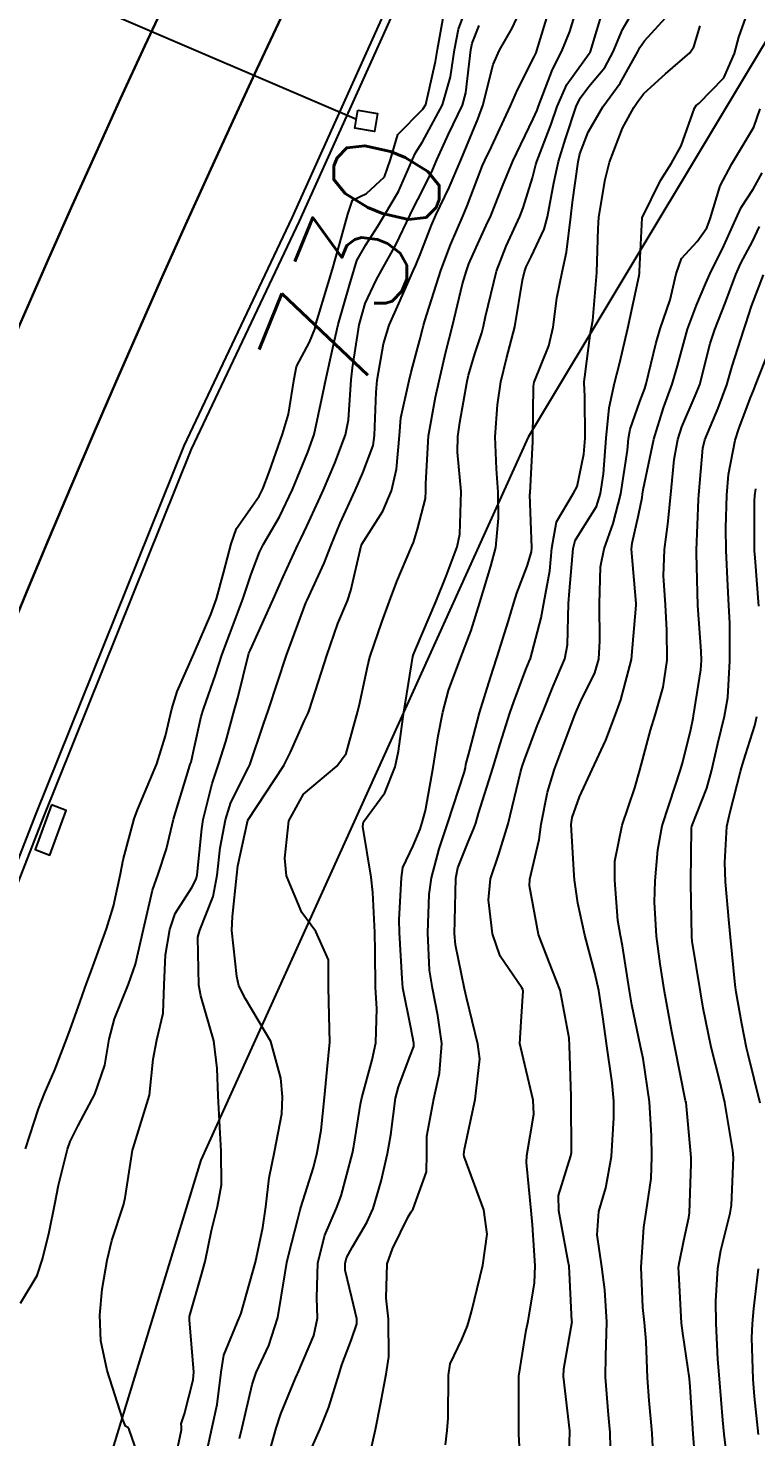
# Model space of a CAD drawing. Header units: metres. Extents: x 318500 to 325275, y 7408834 to 7428799.
# Drawn here: x 323594.8 to 323621.2, y 7419810.4 to 7419861.4 of the extents above; entities that cross this region are included whole.
import ezdxf
from ezdxf.enums import TextEntityAlignment as Align

# ---------------------------------------------------------------- set-up
doc = ezdxf.new("R2010")
doc.units = ezdxf.units.M
doc.header["$MEASUREMENT"] = 0
for name, color, linetype in [('Armário', 45, 'Continuous'), ('Canaleta de Drenagem', 151, 'Continuous'), ('Cotas', 45, 'Continuous'), ('Curvas de Nivel 1m', 11, 'Continuous'), ('Curvas de Nivel 5m', 15, 'Continuous'), ('Divisas', 45, 'Continuous'), ('Linha Férrea', 20, 'Continuous'), ('Pórticos', 45, 'Continuous'), ('Vias Primárias', 230, 'Continuous')]:
    doc.layers.add(name, color=color, linetype=linetype)
doc.styles.add('Style-STANDARD', font='STANDARD.shx')

msp = doc.modelspace()

# ---------------------------------------------------------------- linework, layer by layer
at = {"layer": 'Armário'}
msp.add_lwpolyline([(323595.69, 7419833.299), (323595.098, 7419831.68), (323595.638, 7419831.483), (323596.23, 7419833.101)], close=True, dxfattribs=at)
at = {"layer": 'Canaleta de Drenagem'}
for points in [[(323754.168, 7420043.775), (323722.202, 7420014.23), (323701.903, 7419994.95), (323682.74, 7419975.842), (323673.726, 7419964.952), (323662.221, 7419950.662), (323653.979, 7419941.19), (323649.823, 7419935.667), (323641.557, 7419923.536), (323632.173, 7419908.51), (323625.256, 7419897.131), (323613.688, 7419875.18), (323604.4, 7419854.569), (323600.484, 7419846.309), (323595.116, 7419832.952), (323589.662, 7419818.973)], [(323754.371, 7420043.555), (323722.407, 7420014.011), (323702.113, 7419994.735), (323682.962, 7419975.64), (323673.958, 7419964.762), (323662.451, 7419950.47), (323654.213, 7419941.002), (323650.067, 7419935.492), (323641.808, 7419923.372), (323632.428, 7419908.352), (323625.517, 7419896.984), (323613.958, 7419875.048), (323604.672, 7419854.443), (323600.759, 7419846.189), (323595.395, 7419832.842), (323589.942, 7419818.866)]]:
    msp.add_lwpolyline(points, dxfattribs=at)
at = {"layer": 'Curvas de Nivel 1m', "flags": 128}
for points, elevation in [([(323594.574, 7419815.257), (323595.171, 7419816.257), (323595.368, 7419816.842), (323595.614, 7419817.831), (323595.813, 7419818.838), (323595.942, 7419819.526), (323596.274, 7419820.834), (323596.373, 7419821.113), (323596.659, 7419821.687), (323597.262, 7419822.821), (323597.625, 7419823.877), (323597.781, 7419824.814), (323597.97, 7419825.552), (323598.48, 7419826.804), (323598.737, 7419827.535), (323599.029, 7419828.796), (323599.354, 7419830.209), (323599.561, 7419830.788), (323599.865, 7419831.713), (323600.118, 7419832.78), (323600.663, 7419834.607), (323600.72, 7419834.772), (323600.748, 7419834.854), (323600.837, 7419835.246), (323601.118, 7419836.506), (323601.199, 7419836.767), (323601.635, 7419838.006), (323601.882, 7419838.76), (323602.155, 7419839.499), (323602.623, 7419840.753), (323602.695, 7419840.97), (323602.924, 7419841.658), (323603.227, 7419842.454), (323603.374, 7419842.743), (323603.951, 7419843.739), (323604.428, 7419844.728), (323604.984, 7419846.073), (323605.205, 7419846.717), (323605.529, 7419848.195), (323605.631, 7419848.711), (323605.889, 7419849.856), (323606.083, 7419850.705), (323606.489, 7419852.123), (323606.657, 7419852.696), (323606.756, 7419853.013), (323607.083, 7419853.59), (323607.515, 7419854.265), (323607.766, 7419854.683), (323608.27, 7419855.521), (323608.772, 7419856.674), (323608.881, 7419856.924), (323609.136, 7419857.313), (323609.862, 7419858.659), (323610.151, 7419859.669), (323610.29, 7419860.653), (323610.439, 7419861.403), (323610.896, 7419862.645)], 731), ([(323600, 7419808.777), (323600.399, 7419810.661), (323600.402, 7419810.772), (323600.395, 7419810.888), (323600.517, 7419811.24), (323600.831, 7419812.471), (323600.851, 7419812.767), (323600.693, 7419814.643), (323600.699, 7419814.769), (323601.112, 7419816.238), (323601.258, 7419816.763), (323601.488, 7419817.88), (323601.709, 7419818.759), (323601.848, 7419819.541), (323601.839, 7419820.758), (323601.792, 7419821.625), (323601.73, 7419822.759), (323601.696, 7419823.748), (323601.58, 7419824.761), (323601.104, 7419826.386), (323601.03, 7419826.767), (323600.999, 7419828.516), (323601.064, 7419828.767), (323601.545, 7419829.986), (323601.697, 7419830.761), (323601.804, 7419831.75), (323601.993, 7419832.758), (323602.189, 7419833.384), (323602.829, 7419834.65), (323602.879, 7419834.749), (323603.37, 7419836.224), (323603.551, 7419836.74), (323603.881, 7419837.729), (323604.208, 7419838.73), (323604.909, 7419840.614), (323604.96, 7419840.719), (323605.578, 7419842.062), (323605.823, 7419842.707), (323606.147, 7419843.507), (323606.693, 7419844.694), (323606.976, 7419845.328), (323607.349, 7419846.323), (323607.402, 7419846.686), (323607.452, 7419848.247), (323607.498, 7419848.685), (323607.721, 7419850.002), (323607.931, 7419850.681), (323608.279, 7419851.457), (323608.814, 7419852.673), (323608.893, 7419852.851), (323609.079, 7419853.3), (323609.461, 7419854.298), (323609.624, 7419854.662), (323610.107, 7419855.663), (323610.52, 7419856.649), (323611.145, 7419858.142), (323611.323, 7419858.637), (323611.692, 7419860.113), (323611.928, 7419860.633), (323612.388, 7419861.432), (323612.923, 7419862.623)], 733), ([(323604.598, 7419808.826), (323605.432, 7419810.706), (323605.743, 7419811.481), (323606.115, 7419812.696), (323606.215, 7419813.025), (323606.559, 7419813.934), (323606.751, 7419814.505), (323606.755, 7419814.688), (323606.578, 7419815.448), (323606.339, 7419816.446), (323606.333, 7419816.694), (323606.388, 7419816.898), (323606.599, 7419817.295), (323607.124, 7419818.173), (323607.348, 7419818.683), (323607.638, 7419819.677), (323607.87, 7419820.678), (323607.984, 7419821.349), (323608.162, 7419822.675), (323608.264, 7419823.087), (323608.693, 7419824.207), (323608.817, 7419824.549), (323608.824, 7419824.668), (323608.709, 7419825.244), (323608.427, 7419826.673), (323608.394, 7419827.013), (323608.299, 7419828.675), (323608.296, 7419829.135), (323608.374, 7419830.674), (323608.426, 7419831.032), (323608.797, 7419831.817), (323609.046, 7419832.427), (323609.126, 7419832.665), (323609.247, 7419833.096), (323609.519, 7419834.66), (323609.699, 7419835.805), (323609.872, 7419836.655), (323610.084, 7419837.439), (323610.528, 7419838.645), (323610.9, 7419839.617), (323611.212, 7419840.635), (323611.609, 7419841.951), (323611.79, 7419842.627), (323611.892, 7419843.69), (323611.872, 7419844.626), (323611.822, 7419845.471), (323611.768, 7419846.628), (323611.848, 7419847.787), (323611.969, 7419848.626), (323612.182, 7419849.474), (323612.486, 7419850.618), (323612.76, 7419852.308), (323612.83, 7419852.614), (323612.896, 7419852.79), (323613.078, 7419853.148), (323613.542, 7419854.157), (323613.66, 7419854.604), (323613.891, 7419855.829), (323614.064, 7419856.601), (323614.314, 7419857.422), (323614.706, 7419858.594), (323614.846, 7419858.903), (323615.161, 7419859.322), (323615.747, 7419860.006), (323616.046, 7419860.577), (323616.382, 7419861.383), (323617.063, 7419862.562)], 737), ([(323601.33, 7419809.933), (323601.518, 7419810.76), (323601.701, 7419811.58), (323601.843, 7419812.757), (323601.94, 7419813.365), (323602.51, 7419814.751), (323602.531, 7419814.79), (323602.571, 7419814.896), (323603.085, 7419816.743), (323603.353, 7419817.995), (323603.454, 7419818.737), (323603.579, 7419819.792), (323603.778, 7419820.733), (323604.042, 7419822.107), (323604.06, 7419822.729), (323604.008, 7419823.402), (323603.643, 7419824.736), (323602.723, 7419826.273), (323602.486, 7419826.752), (323602.406, 7419827.08), (323602.222, 7419828.755), (323602.255, 7419829.257), (323602.407, 7419830.754), (323602.449, 7419831.089), (323602.81, 7419832.75), (323604.109, 7419834.731), (323604.353, 7419835.212), (323604.855, 7419836.36), (323604.977, 7419836.599), (323605.026, 7419836.718), (323605.482, 7419838.11), (323605.665, 7419838.708), (323606.07, 7419839.87), (323606.417, 7419840.697), (323606.542, 7419841.069), (323606.917, 7419842.69), (323606.941, 7419842.739), (323607.699, 7419843.943), (323608.013, 7419844.68), (323608.199, 7419845.456), (323608.298, 7419846.677), (323608.356, 7419847.32), (323608.648, 7419848.674), (323608.724, 7419848.973), (323609.042, 7419850.148), (323609.151, 7419850.566), (323609.176, 7419850.668), (323609.223, 7419850.839), (323609.804, 7419852.659), (323610.146, 7419853.592), (323610.604, 7419854.647), (323610.754, 7419854.997), (323611.12, 7419855.952), (323611.309, 7419856.456), (323611.39, 7419856.636), (323611.634, 7419857.131), (323612.327, 7419858.622), (323612.574, 7419859.203), (323613.177, 7419860.393), (323613.253, 7419860.545), (323613.278, 7419860.619), (323613.73, 7419862.084)], 734), ([(323603.585, 7419809.818), (323603.837, 7419810.73), (323604.001, 7419811.245), (323604.537, 7419812.536), (323604.595, 7419812.664), (323604.62, 7419812.719), (323605.193, 7419814.078), (323605.329, 7419814.709), (323605.309, 7419815.441), (323605.346, 7419816.709), (323605.593, 7419817.718), (323606.017, 7419818.699), (323606.183, 7419819.14), (323606.599, 7419820.691), (323606.653, 7419820.945), (323606.893, 7419822.463), (323606.939, 7419822.687), (323607.307, 7419824.067), (323607.449, 7419824.683), (323607.479, 7419825.922), (323607.434, 7419826.683), (323607.426, 7419828.001), (323607.408, 7419828.683), (323607.331, 7419830.125), (323607.28, 7419830.685), (323606.975, 7419832.521), (323607.001, 7419832.688), (323607.769, 7419833.732), (323608.148, 7419834.677), (323608.264, 7419835.25), (323608.46, 7419836.674), (323608.516, 7419837.023), (323608.789, 7419838.671), (323608.81, 7419838.752), (323608.893, 7419838.953), (323609.618, 7419840.659), (323609.997, 7419841.58), (323610.388, 7419842.648), (323610.489, 7419843.105), (323610.531, 7419844.647), (323610.409, 7419846.074), (323610.414, 7419846.649), (323610.494, 7419847.151), (323610.753, 7419848.644), (323610.801, 7419848.865), (323611.035, 7419849.638), (323611.283, 7419850.4), (323611.345, 7419850.636), (323611.416, 7419850.996), (323611.82, 7419852.629), (323612.169, 7419853.538), (323612.668, 7419854.616), (323612.789, 7419854.93), (323613.121, 7419856.015), (323613.243, 7419856.494), (323613.279, 7419856.609), (323613.794, 7419857.953), (323614.019, 7419858.601), (323614.37, 7419859.393), (323615.179, 7419860.517), (323615.212, 7419860.557), (323615.226, 7419860.589), (323615.678, 7419862.108)], 736), ([(323607.258, 7419809.927), (323607.428, 7419810.681), (323607.608, 7419811.594), (323607.824, 7419812.677), (323607.917, 7419813.309), (323607.904, 7419814.677), (323607.823, 7419815.432), (323607.86, 7419816.677), (323608.049, 7419817.225), (323608.616, 7419818.38), (323608.727, 7419818.56), (323608.803, 7419818.667), (323609.286, 7419820.015), (323609.292, 7419820.66), (323609.293, 7419821.297), (323609.542, 7419822.657), (323609.757, 7419823.581), (323609.834, 7419824.653), (323609.694, 7419825.677), (323609.498, 7419826.658), (323609.392, 7419827.315), (323609.325, 7419828.661), (323609.379, 7419830.053), (323609.461, 7419830.66), (323609.737, 7419831.715), (323610.058, 7419832.651), (323610.646, 7419834.461), (323610.688, 7419834.642), (323610.712, 7419834.761), (323610.839, 7419835.244), (323611.13, 7419836.362), (323611.205, 7419836.635), (323611.595, 7419837.914), (323611.83, 7419838.626), (323612.252, 7419839.968), (323612.44, 7419840.617), (323612.558, 7419840.972), (323612.93, 7419841.953), (323613.085, 7419842.462), (323613.095, 7419842.608), (323613.031, 7419844.547), (323613.032, 7419844.609), (323613.13, 7419846.467), (323613.138, 7419846.609), (323613.156, 7419848.47), (323613.186, 7419848.608), (323613.714, 7419849.929), (323613.872, 7419850.602), (323614.004, 7419851.657), (323614.194, 7419852.599), (323614.359, 7419853.319), (323614.515, 7419854.596), (323614.572, 7419855.131), (323614.771, 7419856.594), (323614.841, 7419856.884), (323615.141, 7419857.672), (323615.67, 7419858.582), (323616.3, 7419859.436), (323616.923, 7419860.564), (323617.007, 7419860.739), (323617.186, 7419860.979), (323617.946, 7419861.805)], 738), ([(323598.993, 7419809.29), (323598.509, 7419810.682), (323598.456, 7419810.747), (323598.374, 7419810.802), (323598.28, 7419811.037), (323597.705, 7419812.813), (323597.481, 7419813.892), (323597.438, 7419814.817), (323597.526, 7419815.762), (323597.704, 7419816.813), (323597.882, 7419817.529), (323598.299, 7419818.805), (323598.362, 7419819.066), (323598.633, 7419820.8), (323598.651, 7419820.871), (323599.238, 7419822.791), (323599.382, 7419824.097), (323599.504, 7419824.788), (323599.74, 7419825.759), (323599.771, 7419826.784), (323599.823, 7419827.866), (323599.98, 7419828.782), (323600.173, 7419829.365), (323600.773, 7419830.314), (323600.937, 7419830.61), (323600.971, 7419830.768), (323601.135, 7419832.437), (323601.186, 7419832.766), (323601.513, 7419834.074), (323601.743, 7419834.761), (323602.004, 7419835.597), (323602.319, 7419836.755), (323602.44, 7419837.181), (323602.836, 7419838.751), (323602.848, 7419838.793), (323602.891, 7419838.892), (323603.73, 7419840.738), (323604.091, 7419841.564), (323604.621, 7419842.725), (323604.726, 7419842.941), (323604.95, 7419843.401), (323605.369, 7419844.309), (323605.548, 7419844.711), (323605.957, 7419845.683), (323606.346, 7419846.7), (323606.453, 7419847.244), (323606.55, 7419848.697), (323606.597, 7419849.126), (323606.839, 7419850.693), (323607.058, 7419851.458), (323607.451, 7419852.301), (323607.663, 7419852.684), (323608.172, 7419853.591), (323608.692, 7419854.674), (323608.827, 7419854.949), (323609.113, 7419855.506), (323609.497, 7419856.292), (323609.657, 7419856.662), (323610.081, 7419857.598), (323610.581, 7419858.649), (323610.707, 7419859.096), (323610.888, 7419860.644), (323610.939, 7419860.889), (323611.193, 7419861.526)], 732), ([(323609.974, 7419810.117), (323610.03, 7419810.647), (323610.07, 7419811.093), (323610.081, 7419812.647), (323610.139, 7419813.053), (323610.559, 7419813.938), (323610.766, 7419814.438), (323610.825, 7419814.636), (323610.922, 7419814.983), (323611.324, 7419816.629), (323611.481, 7419817.753), (323611.361, 7419818.629), (323610.649, 7419820.562), (323610.636, 7419820.64), (323610.652, 7419820.829), (323611.046, 7419822.634), (323611.218, 7419824.107), (323611.142, 7419824.633), (323610.725, 7419826.323), (323610.653, 7419826.641), (323610.334, 7419828.235), (323610.3, 7419828.647), (323610.304, 7419829.099), (323610.344, 7419830.647), (323610.416, 7419831.016), (323610.8, 7419831.99), (323611.001, 7419832.443), (323611.068, 7419832.636), (323611.169, 7419832.99), (323611.687, 7419834.627), (323611.955, 7419835.512), (323612.299, 7419836.618), (323612.444, 7419837.039), (323612.884, 7419838.201), (323613.002, 7419838.495), (323613.045, 7419838.608), (323613.436, 7419840.073), (323613.534, 7419840.604), (323613.75, 7419841.779), (323613.828, 7419842.601), (323613.995, 7419843.559), (323614.602, 7419844.594), (323614.736, 7419844.829), (323614.984, 7419846.002), (323615.03, 7419846.589), (323615.013, 7419848.09), (323614.992, 7419848.59), (323614.991, 7419848.62), (323615.023, 7419848.811), (323615.229, 7419850.406), (323615.263, 7419850.587), (323615.308, 7419850.841), (323615.456, 7419852.584), (323615.499, 7419854.178), (323615.53, 7419854.584), (323615.753, 7419855.948), (323615.906, 7419856.578), (323616.378, 7419857.807), (323616.798, 7419858.565), (323616.935, 7419858.781), (323617.158, 7419859.07), (323617.94, 7419859.781), (323618.818, 7419860.544), (323618.964, 7419860.762), (323619.195, 7419861.513)], 739), ([(323614.42, 7419808.662), (323614.471, 7419810.59), (323614.469, 7419810.633), (323614.242, 7419812.593), (323614.257, 7419812.88), (323614.556, 7419814.59), (323614.553, 7419814.607), (323614.445, 7419816.591), (323614.42, 7419816.764), (323614.075, 7419818.595), (323614.069, 7419819.155), (323614.511, 7419820.591), (323614.532, 7419820.71), (323614.526, 7419822.591), (323614.524, 7419822.74), (323614.457, 7419824.592), (323614.445, 7419824.851), (323614.128, 7419826.596), (323613.73, 7419827.61), (323613.343, 7419828.604), (323613.017, 7419830.367), (323613.03, 7419830.608), (323613.359, 7419832.047), (323613.44, 7419832.604), (323613.663, 7419833.76), (323613.923, 7419834.599), (323614.167, 7419835.27), (323614.668, 7419836.592), (323614.725, 7419836.728), (323614.867, 7419837.032), (323615.38, 7419838.086), (323615.526, 7419838.58), (323615.564, 7419839.247), (323615.547, 7419840.58), (323615.59, 7419841.921), (323615.715, 7419842.578), (323616.04, 7419843.488), (323616.326, 7419844.57), (323616.565, 7419846.145), (323616.604, 7419846.566), (323616.655, 7419846.905), (323617.01, 7419847.912), (323617.191, 7419848.384), (323617.246, 7419848.557), (323617.591, 7419850.002), (323617.752, 7419850.549), (323618.108, 7419851.592), (323618.328, 7419852.541), (323618.522, 7419853.095), (323619.088, 7419853.704), (323619.434, 7419854.196), (323619.556, 7419854.533), (323619.917, 7419855.729), (323620.348, 7419856.522), (323621.143, 7419857.852), (323621.37, 7419858.507)], 741), ([(323615.947, 7419810.011), (323615.94, 7419810.569), (323615.877, 7419811.212), (323615.764, 7419812.572), (323615.783, 7419813.34), (323615.81, 7419814.571), (323615.748, 7419815.739), (323615.639, 7419816.574), (323615.461, 7419817.724), (323615.524, 7419818.576), (323615.779, 7419819.427), (323615.99, 7419820.57), (323616.063, 7419821.968), (323616.068, 7419822.569), (323616.013, 7419823.237), (323615.821, 7419824.573), (323615.67, 7419825.621), (323615.521, 7419826.578), (323615.38, 7419827.224), (323615.015, 7419828.586), (323614.767, 7419829.746), (323614.646, 7419830.591), (323614.633, 7419830.741), (323614.526, 7419832.593), (323614.557, 7419832.848), (323614.82, 7419833.598), (323615.28, 7419834.583), (323615.777, 7419835.645), (323616.132, 7419836.571), (323616.328, 7419837.108), (323616.705, 7419838.563), (323616.882, 7419840.532), (323616.883, 7419840.56), (323616.88, 7419840.59), (323616.704, 7419842.564), (323616.731, 7419842.775), (323616.958, 7419843.789), (323617.095, 7419844.431), (323617.113, 7419844.558), (323617.132, 7419844.718), (323617.518, 7419846.552), (323617.872, 7419847.682), (323618.184, 7419848.543), (323618.371, 7419849.198), (323618.734, 7419850.535), (323619.059, 7419851.407), (323619.398, 7419852.195), (323619.543, 7419852.525), (323620.055, 7419853.556), (323620.495, 7419854.519), (323620.688, 7419854.934), (323621.116, 7419855.604), (323621.441, 7419856.19)], 742), ([(323617.511, 7419809.556), (323617.461, 7419810.546), (323617.347, 7419811.729), (323617.288, 7419812.549), (323617.245, 7419813.864), (323617.185, 7419814.551), (323617.125, 7419815.101), (323617.064, 7419816.553), (323617.156, 7419818.008), (323617.245, 7419818.551), (323617.42, 7419819.767), (323617.447, 7419820.548), (323617.429, 7419821.32), (323617.356, 7419822.55), (323617.134, 7419824.113), (323617.04, 7419824.555), (323616.722, 7419826.057), (323616.632, 7419826.561), (323616.377, 7419828.196), (323616.307, 7419828.567), (323616.219, 7419829.108), (323616.106, 7419830.57), (323616.104, 7419831.257), (323616.369, 7419832.567), (323616.824, 7419833.921), (323617.016, 7419834.557), (323617.4, 7419836.004), (323617.561, 7419836.549), (323617.86, 7419837.56), (323618.001, 7419838.543), (323617.987, 7419839.63), (323617.937, 7419840.545), (323617.871, 7419841.601), (323617.899, 7419842.546), (323618.026, 7419843.471), (323618.139, 7419844.542), (323618.257, 7419845.816), (323618.39, 7419846.539), (323618.538, 7419846.995), (323619.014, 7419848.123), (323619.14, 7419848.407), (323619.181, 7419848.528), (323619.56, 7419850.008), (323619.73, 7419850.523), (323620.105, 7419851.474), (323620.492, 7419852.516), (323620.673, 7419852.919), (323621.088, 7419853.704), (323621.352, 7419854.251)], 743), ([(323618.978, 7419810.052), (323618.941, 7419810.526), (323618.837, 7419812.226), (323618.808, 7419812.527), (323618.564, 7419814.163), (323618.525, 7419814.531), (323618.42, 7419816.364), (323618.413, 7419816.533), (323618.432, 7419816.693), (323618.605, 7419817.524), (323618.786, 7419818.36), (323618.808, 7419818.528), (323618.872, 7419820.303), (323618.866, 7419820.528), (323618.684, 7419822.516), (323618.671, 7419822.582), (323618.277, 7419824.536), (323618.17, 7419825.076), (323617.905, 7419826.542), (323617.742, 7419827.547), (323617.62, 7419828.547), (323617.545, 7419829.772), (323617.566, 7419830.548), (323617.666, 7419831.678), (323617.826, 7419832.545), (323618.306, 7419834.019), (323618.478, 7419834.535), (323618.552, 7419834.816), (323618.853, 7419836.035), (323618.941, 7419836.447), (323618.958, 7419836.529), (323619.219, 7419838.193), (323619.247, 7419838.526), (323619.237, 7419838.87), (323619.118, 7419840.528), (323619.064, 7419842.403), (323619.065, 7419842.529), (323619.137, 7419844.359), (323619.146, 7419844.528), (323619.288, 7419846.226), (323619.365, 7419846.526), (323619.853, 7419847.676), (323620.164, 7419848.519), (323620.359, 7419849.188), (323620.774, 7419850.513), (323620.846, 7419850.719), (323621.059, 7419851.36), (323621.488, 7419852.504)], 744), ([(323621.323, 7419840.504), (323621.187, 7419842.255), (323621.17, 7419842.507), (323621.161, 7419844.313), (323621.173, 7419844.507), (323621.219, 7419844.753)], 746), ([(323621.377, 7419822.499), (323620.938, 7419824.265), (323620.882, 7419824.507), (323620.713, 7419825.368), (323620.498, 7419826.512), (323620.461, 7419826.784), (323620.294, 7419828.515), (323620.251, 7419829.022), (323620.121, 7419830.517), (323620.095, 7419831.213), (323620.169, 7419832.516), (323620.279, 7419833.052), (323620.661, 7419834.512), (323620.694, 7419834.649), (323620.839, 7419835.12), (323621.184, 7419836.176), (323621.253, 7419836.504)], 746), ([(323621.305, 7419810.498), (323621.162, 7419811.869), (323621.122, 7419812.501), (323621.07, 7419813.995), (323621.09, 7419814.502), (323621.139, 7419815.065), (323621.312, 7419816.499)], 746)]:
    msp.add_lwpolyline(points, dxfattribs=dict(at, elevation=elevation))
at = {"layer": 'Curvas de Nivel 5m', "flags": 128}
for points, elevation in [([(323602.506, 7419810.347), (323602.606, 7419810.749), (323602.964, 7419812.313), (323603.112, 7419812.741), (323603.564, 7419813.726), (323603.899, 7419814.73), (323604.143, 7419816.284), (323604.223, 7419816.726), (323604.296, 7419817.023), (323604.614, 7419818.296), (323604.704, 7419818.634), (323604.732, 7419818.718), (323605.184, 7419820.169), (323605.321, 7419820.71), (323605.465, 7419821.515), (323605.582, 7419822.706), (323605.679, 7419823.711), (323605.784, 7419824.704), (323605.753, 7419825.666), (323605.735, 7419826.705), (323605.726, 7419827.691), (323605.27, 7419828.712), (323604.76, 7419829.409), (323604.202, 7419830.729), (323604.152, 7419831.367), (323604.297, 7419832.728), (323604.82, 7419833.686), (323606.026, 7419834.702), (323606.372, 7419835.162), (323606.794, 7419836.691), (323606.805, 7419836.746), (323606.865, 7419837.001), (323607.167, 7419838.406), (323607.24, 7419838.687), (323607.666, 7419839.919), (323607.937, 7419840.68), (323608.2, 7419841.398), (323608.751, 7419842.672), (323608.807, 7419842.806), (323608.949, 7419843.285), (323609.239, 7419844.393), (323609.261, 7419844.666), (323609.254, 7419844.947), (323609.351, 7419846.665), (323609.607, 7419848.065), (323609.74, 7419848.659), (323609.984, 7419849.707), (323610.227, 7419850.652), (323610.591, 7419852.173), (323610.729, 7419852.645), (323610.82, 7419852.897), (323611.083, 7419853.493), (323611.447, 7419854.283), (323611.607, 7419854.632), (323612.036, 7419855.706), (323612.41, 7419856.621), (323613.145, 7419858.152), (323613.289, 7419858.469), (323613.334, 7419858.608), (323613.844, 7419859.935), (323614.18, 7419860.605), (323614.475, 7419861.316), (323614.864, 7419862.595)], 735), ([(323612.74, 7419808.607), (323612.624, 7419810.494), (323612.621, 7419810.609), (323612.626, 7419812.522), (323612.632, 7419812.609), (323612.896, 7419814.276), (323612.961, 7419814.606), (323613.192, 7419815.996), (323613.216, 7419816.604), (323613.127, 7419818.09), (323613.072, 7419818.605), (323612.905, 7419820.349), (323612.915, 7419820.607), (323613.167, 7419822.103), (323613.144, 7419822.605), (323612.698, 7419824.507), (323612.67, 7419824.61), (323612.665, 7419824.646), (323612.713, 7419825.454), (323612.779, 7419826.56), (323612.768, 7419826.61), (323612.731, 7419826.68), (323611.946, 7419827.825), (323611.667, 7419828.626), (323611.53, 7419829.867), (323611.601, 7419830.628), (323611.896, 7419831.521), (323612.234, 7419832.619), (323612.688, 7419834.471), (323612.728, 7419834.612), (323612.752, 7419834.69), (323612.835, 7419834.93), (323613.296, 7419836.163), (323613.467, 7419836.604), (323613.872, 7419837.603), (323614.289, 7419838.596), (323614.39, 7419839.101), (323614.425, 7419840.595), (323614.461, 7419841.051), (323614.598, 7419842.593), (323614.662, 7419842.875), (323614.951, 7419843.319), (323615.443, 7419844.103), (323615.589, 7419844.581), (323615.689, 7419845.292), (323615.797, 7419846.578), (323615.901, 7419847.683), (323616.09, 7419848.574), (323616.284, 7419849.319), (323616.582, 7419850.567), (323616.986, 7419852.478), (323616.993, 7419852.561), (323616.999, 7419852.633), (323617.1, 7419854.56), (323617.756, 7419855.918), (323618.156, 7419856.55), (323618.511, 7419857.171), (323618.986, 7419858.542), (323619.058, 7419858.634), (323619.153, 7419858.707), (323620.059, 7419859.634), (323620.44, 7419860.521), (323620.602, 7419861.106), (323621.089, 7419862.512)], 740), ([(323594.756, 7419820.849), (323595.22, 7419822.289), (323595.445, 7419822.842), (323595.816, 7419823.706), (323596.246, 7419824.835), (323596.37, 7419825.168), (323596.72, 7419826.146), (323596.895, 7419826.66), (323596.957, 7419826.827), (323597.094, 7419827.185), (323597.682, 7419828.816), (323597.941, 7419829.633), (323598.191, 7419830.809), (323598.286, 7419831.309), (323598.684, 7419832.802), (323598.813, 7419833.12), (323599.514, 7419834.79), (323599.824, 7419835.807), (323600.055, 7419836.782), (323600.245, 7419837.403), (323600.853, 7419838.771), (323600.891, 7419838.851), (323601.469, 7419840.199), (323601.667, 7419840.762), (323601.941, 7419841.744), (323602.198, 7419842.757), (323602.394, 7419843.31), (323602.961, 7419844.119), (323603.223, 7419844.489), (323603.345, 7419844.744), (323603.582, 7419845.347), (323604.066, 7419846.734), (323604.277, 7419847.455), (323604.488, 7419848.728), (323604.573, 7419849.181), (323605.04, 7419850.063), (323605.229, 7419850.535), (323605.274, 7419850.717), (323605.368, 7419851.031), (323605.873, 7419852.708), (323606.146, 7419853.643), (323606.432, 7419854.7), (323606.6, 7419855.205), (323607.111, 7419855.451), (323607.756, 7419856.049), (323607.979, 7419856.682), (323608.239, 7419857.579), (323609.148, 7419858.501), (323609.251, 7419858.668), (323609.608, 7419860.229), (323609.682, 7419860.662), (323609.913, 7419861.946)], 730), ([(323620.289, 7419808.716), (323620.064, 7419810.514), (323620.02, 7419811.012), (323619.9, 7419812.516), (323619.841, 7419813.227), (323619.777, 7419814.518), (323619.767, 7419815.329), (323619.832, 7419816.518), (323619.949, 7419817.167), (323620.289, 7419818.513), (323620.331, 7419818.806), (323620.401, 7419820.512), (323620.385, 7419820.781), (323620.086, 7419822.516), (323619.906, 7419823.293), (323619.601, 7419824.521), (323619.306, 7419825.939), (323619.204, 7419826.525), (323618.91, 7419828.366), (323618.893, 7419828.529), (323618.858, 7419830.45), (323618.857, 7419830.529), (323618.881, 7419832.457), (323618.895, 7419832.529), (323619.437, 7419833.911), (323619.611, 7419834.522), (323619.838, 7419835.528), (323620.084, 7419836.518), (323620.198, 7419837.189), (323620.275, 7419838.516), (323620.267, 7419839.88), (323620.239, 7419840.517), (323620.197, 7419841.241), (323620.137, 7419842.518), (323620.128, 7419843.342), (323620.158, 7419844.518), (323620.222, 7419845.273), (323620.467, 7419846.515), (323620.594, 7419846.916), (323621.013, 7419848.017), (323621.153, 7419848.373), (323621.208, 7419848.507), (323621.717, 7419849.823)], 745)]:
    msp.add_lwpolyline(points, dxfattribs=dict(at, elevation=elevation))
at = {"layer": 'Divisas'}
msp.add_lwpolyline([(323789.794, 7420061.582), (323723.044, 7420000.912), (323725.076, 7419997.52), (323715.068, 7419991.621), (323719.846, 7419985.021), (323709.445, 7419974.881), (323712.718, 7419971.524), (323679.091, 7419942.27), (323682.92, 7419938.401), (323664.995, 7419922.796), (323643.654, 7419897.728), (323612.964, 7419846.621), (323601.106, 7419820.439), (323595.408, 7419801.791)], dxfattribs=at)
at = {"layer": 'Linha Férrea'}
for points in [[(323843.705, 7420529.863, -0.339852), (323771.4, 7420065.587), (323704.487, 7420002.468, 0.137972), (323573.117, 7419776.141), (323569.018, 7419760.257, 0.009911), (323565.266, 7419744.042), (323557.569, 7419705.285), (323544.41, 7419647.347), (323509.546, 7419502.298), (323475.425, 7419363.32), (323454.167, 7419264.774, -0.048865), (323374.489, 7419022.071), (323336.216, 7418936.841), (323318.171, 7418898.232), (323303.703, 7418864.835, 0.016709)], [(323303.703, 7418864.835), (323318.171, 7418898.232), (323336.216, 7418936.841), (323374.489, 7419022.071, 0.048865), (323454.167, 7419264.774), (323475.425, 7419363.32), (323509.546, 7419502.298), (323544.41, 7419647.347), (323557.569, 7419705.285), (323565.266, 7419744.042, -0.009911), (323569.018, 7419760.257), (323573.117, 7419776.141, -0.137972), (323704.487, 7420002.468), (323771.4, 7420065.587, 0.339852), (323843.705, 7420529.863, 0.104587)], [(323840.146, 7420527.887, -0.339824), (323768.602, 7420068.543), (323704.141, 7420007.763, 0.140169), (323569.283, 7419777.13), (323565.155, 7419761.392, -0.000234), (323561.228, 7419744.645), (323553.453, 7419705.875), (323540.362, 7419648.042), (323505.529, 7419503.284), (323471.394, 7419364.249), (323450.124, 7419265.645, -0.047372), (323375.492, 7419034.63), (323347.077, 7418970.203), (323316.211, 7418903.384), (323295.96, 7418857.357)], [(323295.96, 7418857.357), (323316.211, 7418903.384), (323347.077, 7418970.203), (323375.492, 7419034.63, 0.047372), (323450.124, 7419265.645), (323471.394, 7419364.249), (323505.529, 7419503.284), (323540.362, 7419648.042), (323553.453, 7419705.875), (323561.228, 7419744.645, 0.000234), (323565.155, 7419761.392), (323569.283, 7419777.13, -0.140169), (323704.141, 7420007.763), (323768.602, 7420068.543, 0.339824), (323840.146, 7420527.887, 0.098634)]]:
    msp.add_lwpolyline(points, format="xyb", dxfattribs=at)
at = {"layer": 'Pórticos'}
msp.add_lwpolyline([(323597.472, 7419862.116), (323606.742, 7419858.133)], dxfattribs=at)
msp.add_lwpolyline([(323606.796, 7419858.459), (323607.503, 7419858.342), (323607.396, 7419857.69), (323606.688, 7419857.807)], close=True, dxfattribs=at)
at = {"layer": 'Vias Primárias'}
for points in [[(323415.833, 7419583.302), (323419.047, 7419572.746), (323421.03, 7419562.086), (323421.351, 7419557.374), (323421.618, 7419546.016), (323420.655, 7419534.774), (323419.854, 7419529.552), (323419.495, 7419524.986, 0.238184), (323422.135, 7419522.665), (323425.333, 7419521.775), (323439.384, 7419519.04), (323447.038, 7419517.341, 0.392019), (323449.506, 7419518.783), (323449.894, 7419520.081), (323454.112, 7419536.783), (323456.933, 7419548.508), (323462.14, 7419572.405), (323463.204, 7419579.599, 0.075507), (323463.151, 7419593.445, 0), (323461.926, 7419601.304, 0.173993), (323443.828, 7419629.608, 0.279998), (323404.325, 7419640.182, 0.277838)], [(323934.92, 7420316.776, 0), (323936.242, 7420308.849)], [(323715.644, 7420145.548, 0), (323709.04, 7420132.939)], [(323939.281, 7420278.615, 0), (323933.27, 7420270.921)], [(323836.404, 7420021.217), (323839.692, 7420014.547, -0.172492), (323840.737, 7420005.613, 0), (323839.679, 7420000.995, -0.226003), (323822.498, 7419987.869), (323816.045, 7419986.261), (323809.838, 7419985.761), (323797.857, 7419985.557), (323783.43, 7419986.553), (323778.024, 7419986.103, 0.920221), (323778.024, 7419984.652), (323787.034, 7419982.652), (323805.471, 7419977.44), (323826.967, 7419970.976), (323850.367, 7419962.962), (323868.105, 7419955.747), (323881.534, 7419947.778), (323892.006, 7419939.962), (323903.28, 7419930.644), (323910.885, 7419924.39)], [(323831.088, 7420001.787, 0), (323833.844, 7420008.443, 0.220888)]]:
    msp.add_lwpolyline(points, format="xyb", dxfattribs=at)

# ---------------------------------------------------------------- texts
at = {"layer": 'Cotas', "style": 'Style-STANDARD'}
msp.add_text('730', height=4, rotation=67.8407, dxfattribs=at).set_placement((323606.656, 7419852.95, 730), align=Align.MIDDLE_CENTER)

doc.saveas('drawing.dxf')
